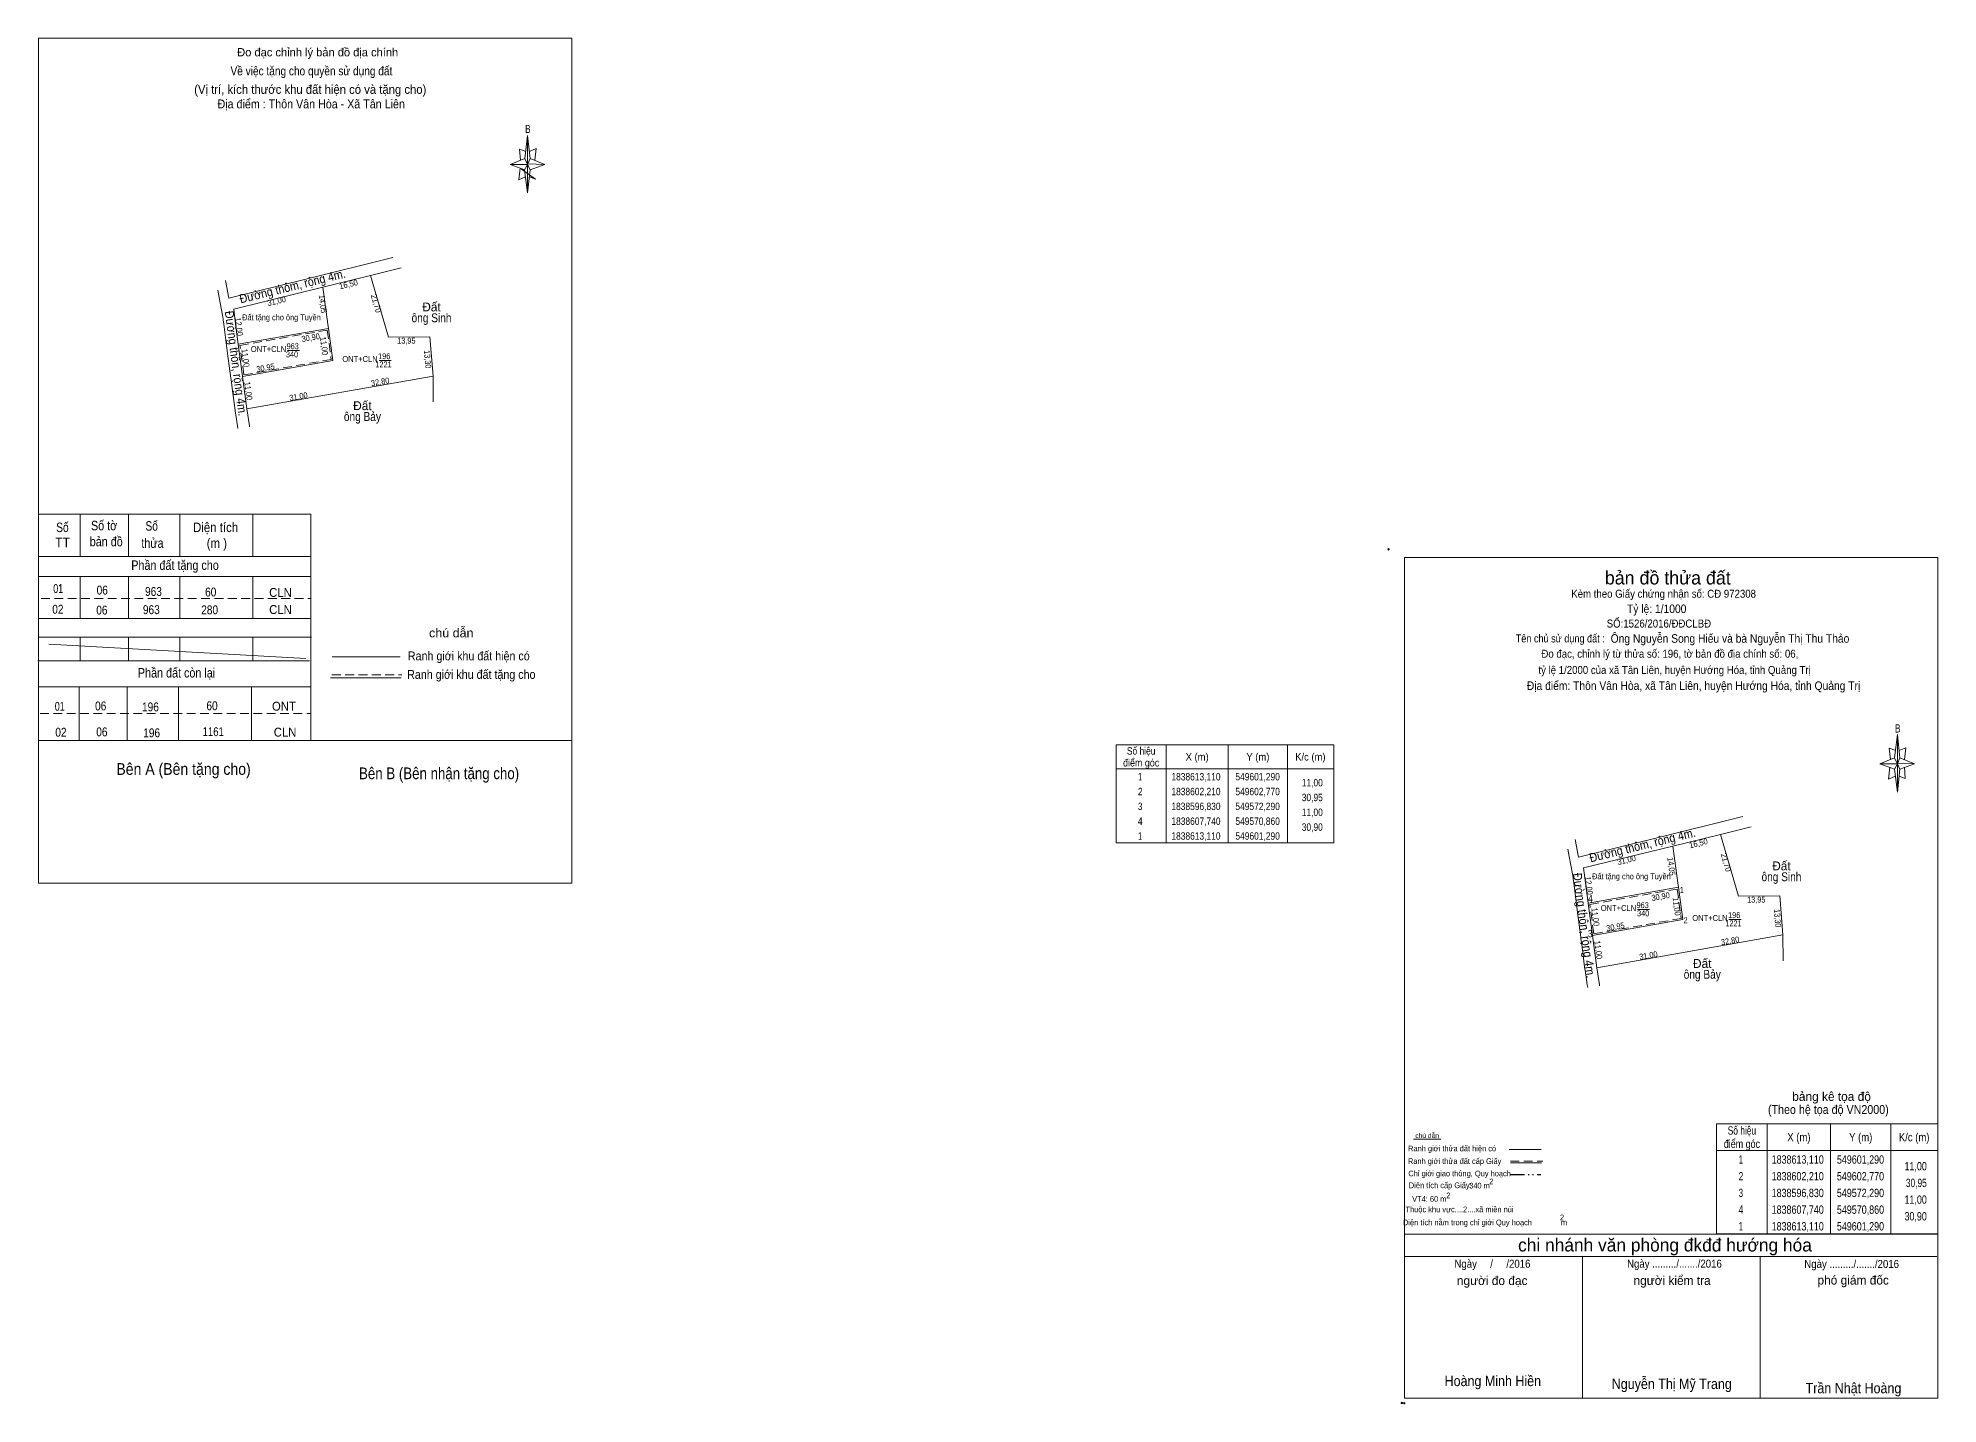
# Model space of a CAD drawing. Header units: metres. Extents: x 549048 to 550226, y 1838340 to 1838900.
# Drawn here: x 549048 to 549689, y 1838439 to 1838900 of the extents above; entities that cross this region are included whole.
import ezdxf
from ezdxf.enums import TextEntityAlignment as Align

# ---------------------------------------------------------------- set-up
doc = ezdxf.new("R2010")
doc.units = ezdxf.units.M
doc.header["$PDMODE"] = 32
doc.header["$PDSIZE"] = 0.5
for name, pattern in [('DASH_DOUBLE_DOT', [9.2, 5, -1.2, 0.3, -1.2, 0.3, -1.2]), ('DOTTED', [1.5, 0.3, -1.2]), ('MEDIUM_DASHED', [4.5, 3, -1.5])]:
    doc.linetypes.add(name, pattern=pattern)
for name, color, linetype, lineweight in [('1', 7, 'DOTTED', 13), ('10', 7, 'Continuous', 13), ('12', 7, 'Continuous', 13), ('15', 7, 'Continuous', 13), ('17', 7, 'Continuous', 13), ('23', 7, 'Continuous', 13), ('28', 7, 'Continuous', 13), ('63', 7, 'Continuous', 13)]:
    doc.layers.add(name, color=color, linetype=linetype, lineweight=lineweight)
doc.layers.add('20', color=7, linetype='Continuous')

msp = doc.modelspace()

# ---------------------------------------------------------------- linework, layer by layer
at = {"layer": '1', "linetype": 'Continuous'}
for p, q in [((549145.76, 1838801.68), (549115.33, 1838796.31)), ((549116.76, 1838785.4), (549147.24, 1838790.78)), ((549601.29, 1838613.11), (549570.86, 1838607.74)), ((549572.29, 1838596.83), (549602.77, 1838602.21))]:
    msp.add_line(p, q, dxfattribs=at)
for points in [[(549159.9, 1838819.54), (549166.01, 1838798.72), (549179.96, 1838798.85), (549181.02, 1838785.59), (549118.19, 1838774.49)], [(549615.43, 1838630.97), (549621.54, 1838610.15), (549635.49, 1838610.28), (549636.55, 1838597.02), (549573.72, 1838585.92)]]:
    msp.add_lwpolyline(points, dxfattribs=at)
for points in [[(549145.76, 1838801.68), (549147.24, 1838790.78), (549116.76, 1838785.4), (549115.33, 1838796.31)], [(549601.29, 1838613.11), (549602.77, 1838602.21), (549572.29, 1838596.83), (549570.86, 1838607.74)]]:
    msp.add_lwpolyline(points, close=True, dxfattribs=at)
at = {"layer": '1', "linetype": 'MEDIUM_DASHED'}
for points in [[(549146.68, 1838791.19), (549117.19, 1838785.98), (549115.89, 1838795.9), (549145.33, 1838801.1)], [(549602.21, 1838602.62), (549572.72, 1838597.41), (549571.42, 1838607.33), (549600.86, 1838612.53)]]:
    msp.add_lwpolyline(points, dxfattribs=at)
at = {"layer": '10'}
for p, q in [((549159.9, 1838819.54), (549166.01, 1838798.72)), ((549179.96, 1838798.85), (549181.02, 1838785.59)), ((549181.07, 1838776.88), (549181.02, 1838785.59)), ((549615.43, 1838630.97), (549621.54, 1838610.15)), ((549635.49, 1838610.28), (549636.55, 1838597.02)), ((549636.6, 1838588.31), (549636.55, 1838597.02))]:
    msp.add_line(p, q, dxfattribs=at)
at = {"layer": '12'}
msp.add_line((549047.89, 1838614.53), (549227.89, 1838614.53), dxfattribs=at)
at = {"layer": '15'}
for p, q in [((549138.09, 1838818.3), (549167.5, 1838825.53)), ((549159.9, 1838819.54), (549170.32, 1838822.1)), ((549112.07, 1838811.9), (549138.09, 1838818.3)), ((549113.77, 1838808.2), (549143.87, 1838815.6)), ((549159.9, 1838819.54), (549143.87, 1838815.6)), ((549110.18, 1838804.82), (549110, 1838806.17)), ((549110.21, 1838804.58), (549110.18, 1838804.82)), ((549145.76, 1838801.68), (549115.33, 1838796.31)), ((549179.96, 1838798.85), (549166.01, 1838798.72)), ((549147.24, 1838790.78), (549116.76, 1838785.4)), ((549131.92, 1838794.19), (549136, 1838794.19)), ((549162.8, 1838790.82), (549166.88, 1838790.82)), ((549116.76, 1838785.4), (549118.19, 1838774.49)), ((549051.38, 1838695.1), (549138.13, 1838690.29)), ((549593.62, 1838629.73), (549623.03, 1838636.96)), ((549567.6, 1838623.33), (549593.62, 1838629.73)), ((549615.43, 1838630.97), (549599.4, 1838627.03)), ((549615.43, 1838630.97), (549625.85, 1838633.53)), ((549569.3, 1838619.63), (549599.4, 1838627.03)), ((549565.71, 1838616.25), (549565.53, 1838617.6)), ((549565.74, 1838616.01), (549565.71, 1838616.25)), ((549601.29, 1838613.11), (549570.86, 1838607.74)), ((549635.49, 1838610.28), (549621.54, 1838610.15)), ((549587.45, 1838605.62), (549591.53, 1838605.62)), ((549602.77, 1838602.21), (549572.29, 1838596.83)), ((549618.33, 1838602.25), (549622.41, 1838602.25)), ((549572.29, 1838596.83), (549573.72, 1838585.92))]:
    msp.add_line(p, q, dxfattribs=at)
at = {"layer": '15', "linetype": 'MEDIUM_DASHED'}
for p, q in [((549145.33, 1838801.1), (549146.68, 1838791.19)), ((549600.86, 1838612.53), (549602.21, 1838602.62))]:
    msp.add_line(p, q, dxfattribs=at)
at = {"layer": '15'}
for points in [[(549143.87, 1838815.6), (549145.56, 1838803.14), (549145.76, 1838801.68)], [(549108.45, 1838814.57), (549108.91, 1838812.08), (549110, 1838806.17)], [(549563.98, 1838626), (549564.44, 1838623.51), (549565.53, 1838617.6)], [(549599.4, 1838627.03), (549601.09, 1838614.57), (549601.29, 1838613.11)]]:
    msp.add_lwpolyline(points, dxfattribs=at)
at = {"layer": '17'}
for p, q in [((549047.89, 1838614.53), (549047.89, 1838899.63)), ((549212.01, 1838858.97), (549212.93, 1838866.77)), ((549212.33, 1838861.37), (549210.21, 1838862.17)), ((549212.01, 1838855.17), (549207.01, 1838856.97)), ((549210.85, 1838855.41), (549215.61, 1838851.97)), ((549213.81, 1838855.17), (549212.93, 1838847.37)), ((549213.81, 1838858.97), (549218.81, 1838856.97)), ((549210.01, 1838851.77), (549212.21, 1838852.77)), ((549215.61, 1838851.97), (549213.53, 1838852.77)), ((549139.77, 1838738.95), (549048.05, 1838739.01)), ((549061.97, 1838738.95), (549061.97, 1838724.67)), ((549078.25, 1838738.95), (549078.25, 1838724.67)), ((549095.57, 1838738.95), (549095.57, 1838724.67)), ((549120.17, 1838738.95), (549120.17, 1838724.67)), ((549139.77, 1838738.95), (549139.77, 1838662.63)), ((549047.89, 1838724.67), (549139.77, 1838724.67)), ((549047.89, 1838717.99), (549139.77, 1838717.99)), ((549061.97, 1838717.99), (549061.97, 1838703.83)), ((549078.25, 1838717.99), (549078.25, 1838703.83)), ((549095.57, 1838717.99), (549095.57, 1838703.83)), ((549120.17, 1838717.99), (549120.17, 1838703.83)), ((549048.05, 1838703.83), (549139.65, 1838703.83)), ((549047.89, 1838697.47), (549139.97, 1838697.47)), ((549061.97, 1838697.47), (549061.97, 1838689.49)), ((549078.25, 1838697.47), (549078.25, 1838689.49)), ((549095.57, 1838697.47), (549095.57, 1838689.49)), ((549120.17, 1838697.47), (549120.17, 1838689.49)), ((549047.73, 1838689.49), (549139.33, 1838689.49)), ((549146.97, 1838690.83), (549169.97, 1838690.83)), ((549047.89, 1838680.73), (549139.77, 1838680.73)), ((549061.57, 1838680.73), (549061.57, 1838662.63)), ((549077.85, 1838680.73), (549077.85, 1838662.63)), ((549095.17, 1838680.73), (549095.17, 1838662.63)), ((549119.77, 1838680.73), (549119.77, 1838662.63)), ((549146.45, 1838683.75), (549170.25, 1838683.75)), ((549047.89, 1838662.63), (549227.89, 1838662.63))]:
    msp.add_line(p, q, dxfattribs=at)
at = {"layer": '17', "linetype": 'MEDIUM_DASHED'}
for p, q in [((549048.77, 1838710.55), (549139.89, 1838710.55)), ((549146.93, 1838684.75), (549170.53, 1838684.75)), ((549048.41, 1838671.77), (549139.77, 1838671.77))]:
    msp.add_line(p, q, dxfattribs=at)
at = {"layer": '17'}
for points in [[(549047.89, 1838899.63), (549227.89, 1838899.63), (549227.89, 1838614.53)], [(549213.61, 1838861.37), (549215.81, 1838862.37), (549215.41, 1838858.37)], [(549212.93, 1838856.97), (549212.01, 1838858.97), (549207.01, 1838856.97)], [(549212.93, 1838856.97), (549213.81, 1838855.17), (549218.81, 1838856.97)]]:
    msp.add_lwpolyline(points, dxfattribs=at)
for points in [[(549212.93, 1838866.77), (549213.81, 1838858.97), (549212.93, 1838856.97)], [(549212.93, 1838856.97), (549207.01, 1838856.97), (549212.01, 1838858.97), (549213.81, 1838855.17), (549218.81, 1838856.97), (549212.93, 1838857.17)], [(549212.93, 1838856.97), (549212.93, 1838847.37), (549211.93, 1838855.17)]]:
    msp.add_lwpolyline(points, close=True, dxfattribs=at)
at = {"layer": '23'}
for p, q in [((549112.07, 1838811.9), (549110.96, 1838817.84)), ((549111.7, 1838793.17), (549112.79, 1838784.88)), ((549112.79, 1838784.88), (549112.86, 1838784.37)), ((549112.86, 1838784.37), (549113.23, 1838781.49)), ((549113.23, 1838781.49), (549114.22, 1838773.97)), ((549567.6, 1838623.33), (549566.49, 1838629.27)), ((549567.23, 1838604.6), (549568.32, 1838596.31)), ((549568.32, 1838596.31), (549568.39, 1838595.8)), ((549568.39, 1838595.8), (549568.76, 1838592.92)), ((549568.76, 1838592.92), (549569.75, 1838585.4))]:
    msp.add_line(p, q, dxfattribs=at)
for points in [[(549110.21, 1838804.58), (549110.4, 1838803.14), (549111.7, 1838793.17)], [(549113.77, 1838808.2), (549114.43, 1838803.14), (549115.33, 1838796.31)], [(549115.14, 1838767.87), (549115.01, 1838768.75), (549114.23, 1838773.89)], [(549119.1, 1838768.47), (549119.06, 1838768.75), (549118.19, 1838774.49)], [(549569.3, 1838619.63), (549569.96, 1838614.57), (549570.86, 1838607.74)], [(549565.74, 1838616.01), (549565.93, 1838614.57), (549567.23, 1838604.6)], [(549570.67, 1838579.3), (549570.54, 1838580.18), (549569.76, 1838585.32)], [(549574.63, 1838579.9), (549574.59, 1838580.18), (549573.72, 1838585.92)]]:
    msp.add_lwpolyline(points, dxfattribs=at)
at = {"layer": '28'}
for p, q in [((549674.19, 1838656.81), (549675.19, 1838664.61)), ((549675.99, 1838656.81), (549680.99, 1838654.81)), ((549674.19, 1838653.01), (549669.19, 1838654.81)), ((549675.99, 1838653.01), (549675.19, 1838645.21)), ((549677.79, 1838649.81), (549675.79, 1838650.61)), ((549677.59, 1838653.61), (549677.79, 1838649.81)), ((549511.89, 1838528.15), (549521.09, 1838528.15)), ((549544.19, 1838524.61), (549554.95, 1838524.61)), ((549544.59, 1838520.13), (549555.11, 1838520.13)), ((549508.87, 1838496.13), (549688.87, 1838496.13)), ((549508.87, 1838488.53), (549688.47, 1838488.53)), ((549508.87, 1838488.53), (549688.47, 1838488.53)), ((549508.87, 1838488.53), (549688.47, 1838488.53)), ((549568.87, 1838440.73), (549568.87, 1838488.53)), ((549628.87, 1838440.73), (549628.87, 1838488.53))]:
    msp.add_line(p, q, dxfattribs=at)
at = {"layer": '28', "linetype": 'MEDIUM_DASHED'}
msp.add_line((549544.59, 1838520.77), (549555.47, 1838520.77), dxfattribs=at)
at = {"layer": '28', "linetype": 'DASH_DOUBLE_DOT', "lineweight": 25}
msp.add_line((549544.39, 1838516.19), (549554.87, 1838516.19), dxfattribs=at)
at = {"layer": '28'}
for points in [[(549508.87, 1838724.33), (549688.87, 1838724.33), (549688.87, 1838440.73), (549508.87, 1838440.73)], [(549675.19, 1838664.61), (549675.99, 1838656.81), (549675.19, 1838654.81)], [(549675.19, 1838654.81), (549669.19, 1838654.81), (549674.19, 1838656.81), (549675.99, 1838653.01), (549680.99, 1838654.81), (549675.19, 1838655.01)], [(549675.19, 1838654.81), (549675.19, 1838645.21), (549674.19, 1838653.01)]]:
    msp.add_lwpolyline(points, close=True, dxfattribs=at)
for points in [[(549675.19, 1838654.81), (549674.19, 1838656.81), (549669.19, 1838654.81)], [(549674.59, 1838659.21), (549672.39, 1838660.01), (549672.79, 1838656.21)], [(549675.79, 1838659.21), (549677.99, 1838660.21), (549677.59, 1838656.21)], [(549672.59, 1838653.61), (549672.19, 1838649.61), (549674.39, 1838650.61)], [(549675.19, 1838654.81), (549675.99, 1838653.01), (549680.99, 1838654.81)], [(549688.87, 1838440.73), (549508.87, 1838440.73), (549508.87, 1838488.53)]]:
    msp.add_lwpolyline(points, dxfattribs=at)
for p in [(549503.47, 1838727.13), (549507.95, 1838439.17), (549508.75, 1838439.05)]:
    msp.add_point(p, dxfattribs=at)
at = {"layer": '63'}
for p, q in [((549210.21, 1838862.17), (549210.53, 1838858.37)), ((549210.41, 1838855.77), (549210.01, 1838851.77)), ((549428.38, 1838661.12), (549428.38, 1838628.12)), ((549449.38, 1838661.12), (549449.38, 1838628.12)), ((549469.38, 1838661.12), (549469.38, 1838628.12)), ((549411.58, 1838653.12), (549484.98, 1838653.12)), ((549631.25, 1838533.33), (549631.25, 1838496.16)), ((549652.63, 1838533.33), (549652.63, 1838496.16)), ((549672.99, 1838533.33), (549672.99, 1838496.16)), ((549614.15, 1838524.32), (549688.87, 1838524.32))]:
    msp.add_line(p, q, dxfattribs=at)
for points in [[(549411.58, 1838661.12), (549484.98, 1838661.12), (549484.98, 1838628.12), (549411.58, 1838628.12)], [(549614.15, 1838533.33), (549688.87, 1838533.33), (549688.87, 1838496.16), (549614.15, 1838496.16)]]:
    msp.add_lwpolyline(points, close=True, dxfattribs=at)

# ---------------------------------------------------------------- texts
at = {"layer": '1'}
for s, width, p in [('963', 0.85, (549133.68, 1838794.66)), ('ONT+CLN', 0.95, (549125.51, 1838793.7)), ('340', 0.85, (549133.445, 1838791.9)), ('ONT+CLN', 0.95, (549156.39, 1838790.33)), ('1221', 0.8, (549164.32, 1838788.53)), ('196', 0.85, (549164.56, 1838791.29)), ('ONT+CLN', 0.95, (549581.04, 1838605.13)), ('963', 0.85, (549589.21, 1838606.09)), ('340', 0.85, (549589.375, 1838603.33)), ('ONT+CLN', 0.95, (549611.92, 1838601.76)), ('196', 0.85, (549620.09, 1838602.72)), ('1221', 0.8, (549619.85, 1838599.96))]:
    msp.add_text(s, height=2, dxfattribs=dict(at, width=width)).set_placement(p, align=Align.CENTER)
at = {"layer": '15', "width": 0.9}
for s, rotation, p in [('Đường thôm, rộng 4m.', 13.818, (549133.957, 1838814.46)), ('Đường thôn, rộng 4m.', 277.49, (549113.056, 1838789.681)), ('Đường thôm, rộng 4m.', 13.818, (549589.487, 1838625.89)), ('Đường thôn, rộng 4m.', 277.49, (549567.986, 1838600.031))]:
    msp.add_text(s, height=3, rotation=rotation, dxfattribs=at).set_placement(p, align=Align.CENTER)
at = {"layer": '15'}
for p in [(549180.515, 1838807.4), (549157.205, 1838774.09), (549636.045, 1838618.83), (549609.315, 1838585.92)]:
    msp.add_text('Đất', height=3, dxfattribs=at).set_placement(p, align=Align.CENTER)
for s, height, width, p in [('Đất tặng cho ông Tuyền', 2, 0.9, (549129.88, 1838804.38)), ('ông Sinh', 3, 0.85, (549180.52, 1838803.74)), ('ông Bảy', 3, 0.85, (549157.21, 1838770.43)), ('Đất tặng cho ông Tuyền', 2, 0.9, (549585.41, 1838615.81)), ('ông Sinh', 3, 0.85, (549636.05, 1838615.17)), ('ông Bảy', 3, 0.85, (549609.32, 1838582.26))]:
    msp.add_text(s, height=height, dxfattribs=dict(at, width=width)).set_placement(p, align=Align.CENTER)
at = {"layer": '17'}
msp.add_text('Đo đạc chỉnh lý bản đồ địa chính', height=2.8, dxfattribs=at).set_placement((549142.115, 1838893.43), align=Align.CENTER)
for s, height, width, p in [('Về việc tặng cho quyền sử dụng đất', 3, 0.85, (549139.99, 1838887.03)), ('B', 2.756, 0.75, (549213.03, 1838867.57)), ('Số', 3.2, 0.8, (549055.975, 1838732.95)), ('Số tờ', 3.2, 0.85, (549070.035, 1838733.55)), ('TT', 3.2, 0.95, (549056.035, 1838727.83)), ('bản đồ', 3.2, 0.85, (549070.755, 1838728.15)), ('thửa', 3.2, 0.85, (549086.355, 1838727.63)), ('(m )', 3.2, 0.9, (549108.08, 1838727.63)), ('Phần đất tặng cho', 3.2, 0.85, (549093.97, 1838720.19)), ('01', 3, 0.75, (549054.55, 1838712.39)), ('06', 3, 0.85, (549069.41, 1838711.87)), ('963', 3, 0.85, (549086.695, 1838711.41)), ('60', 3, 0.85, (549106.01, 1838711.23)), ('CLN', 3, 0.95, (549129.55, 1838711.09)), ('02', 3, 0.85, (549054.43, 1838705.41)), ('06', 3, 0.85, (549069.29, 1838705.13)), ('963', 3, 0.85, (549085.975, 1838705.27)), ('280', 3, 0.85, (549105.65, 1838705.22)), ('CLN', 3, 0.95, (549129.55, 1838705.31)), ('chú dẫn', 3, 1.05, (549187.185, 1838697.43)), ('Phần đất còn lại', 3.2, 0.85, (549094.47, 1838683.89)), ('Ranh giới khu đất hiện có ', 3, 0.9, (549193.6, 1838689.67)), ('Ranh giới khu đất tặng cho', 3, 0.9, (549193.955, 1838683.43)), ('01', 3, 0.75, (549055.07, 1838672.67)), ('06', 3, 0.85, (549068.89, 1838672.79)), ('196', 3, 0.85, (549085.68, 1838672.47)), ('60', 3, 0.85, (549106.46, 1838672.85)), ('ONT', 3, 0.95, (549130.715, 1838672.69)), ('02', 3, 0.85, (549055.47, 1838663.93)), ('06', 3, 0.85, (549069.29, 1838664.05)), ('196', 3, 0.85, (549086.08, 1838663.73)), ('1161', 3, 0.8, (549106.855, 1838664.11)), ('CLN', 3, 0.95, (549131.11, 1838663.95)), ('Bên A (Bên tặng cho)', 3.94, 0.9, (549096.845, 1838651.05)), ('Bên B (Bên nhận tặng cho)', 3.94, 0.85, (549183.075, 1838649.59))]:
    msp.add_text(s, height=height, dxfattribs=dict(at, width=width)).set_placement(p, align=Align.CENTER)
at = {"layer": '17', "width": 0.95}
msp.add_text('(Vị trí, kích thước khu đất hiện có và tặng cho)', height=3, dxfattribs=at).set_placement((549100.43, 1838880.79))
at = {"layer": '20', "width": 0.9}
msp.add_text('Địa điểm : Thôn Vân Hòa - Xã Tân Liên', height=3, dxfattribs=at).set_placement((549139.925, 1838875.89), align=Align.CENTER)
at = {"layer": '28'}
for s, height, p in [('bản đồ thửa đất', 4.5, (549597.69, 1838715.27)), ('bảng kê tọa độ', 3, (549652.96, 1838541.05)), ('chi nhánh văn phòng đkđđ hướng hóa', 4.374, (549596.74, 1838490.25)), ('người đo đạc', 3, (549538.435, 1838478.93)), ('người kiểm tra', 3, (549599.145, 1838478.97)), ('phó giám đốc', 3, (549660.25, 1838479.09))]:
    msp.add_text(s, height=height, dxfattribs=at).set_placement(p, align=Align.CENTER)
for s, height, width, p in [('Kèm theo Giấy chứng nhận số: CĐ 972308', 2.7, 0.9, (549596.285, 1838710.8)), ('SỐ:1526/2016/ĐĐCLBĐ', 2.7, 0.9, (549594.69, 1838700.74)), ('Tên chủ sử dụng đất :', 2.7, 0.85, (549561.4, 1838695.72)), ('Đo đạc, chỉnh lý từ thửa số: 196, tờ bản đồ địa chính số: 06,', 2.7, 0.9, (549598.39, 1838690.56)), (' tỷ lệ 1/2000 của xã Tân Liên, huyện Hướng Hóa, tỉnh Quảng Trị', 2.7, 0.9, (549599.535, 1838685.08)), ('B', 2.755, 0.75, (549675.29, 1838665.33)), ('(Theo hệ tọa độ VN2000)', 3, 0.9, (549651.87, 1838536.65)), ('chú dẫn', 1.6, 1.05, (549516.485, 1838528.55)), ('Ranh giới thửa đất cấp Giấy', 1.92, 0.9, (549525.76, 1838519.77)), ('Ranh giới thửa đất hiện có ', 1.92, 0.9, (549525.25, 1838524.05)), ('Chỉ giới giao thông, Quy hoạch', 1.92, 0.9, (549527.445, 1838515.61)), ('2', 1.92, 0.8, (549538.135, 1838512.93)), ('2', 1.92, 0.8, (549538.135, 1838512.93)), ('Diện tích cấp Giấy: ', 1.92, 0.9, (549521.265, 1838511.61)), (' VT4: 60 m ', 1.92, 0.9, (549517.21, 1838507.01)), ('2', 1.92, 0.8, (549523.635, 1838508.21)), ('340 m ', 1.92, 0.85, (549534.495, 1838511.51)), ('Thuộc khu vực....2....xã miền núi', 1.92, 0.9, (549527.405, 1838503.49)), ('Diện tích nằm trong chỉ giới Quy hoạch              m', 1.92, 0.9, (549536.02, 1838499.09)), ('2', 1.92, 0.8, (549561.995, 1838500.77)), ('Ngày     /     /2016', 2.7, 0.9, (549538.515, 1838484.77)), ('Ngày ........./......./2016', 2.7, 0.9, (549599.93, 1838484.79)), ('Ngày ........./......./2016', 2.7, 0.9, (549659.73, 1838484.69)), ('Hoàng Minh Hiền', 3.5, 0.9, (549538.655, 1838444.83)), ('Nguyễn Thị Mỹ Trang', 3.5, 0.9, (549599.035, 1838443.85)), ('Trần Nhật Hoàng', 3.5, 0.9, (549660.345, 1838442.41))]:
    msp.add_text(s, height=height, dxfattribs=dict(at, width=width)).set_placement(p, align=Align.CENTER)
at = {"layer": '28', "width": 0.9}
for s, p in [('Tỷ lệ: 1/1000', (549583.93, 1838705.63)), ('Ông Nguyễn Song Hiếu và bà Nguyễn Thị Thu Thảo', (549578.41, 1838695.62)), ('Địa điểm: Thôn Vân Hòa, xã Tân Liên, huyện Hướng Hóa, tỉnh Quảng Trị', (549550.14, 1838679.69))]:
    msp.add_text(s, height=2.88, dxfattribs=at).set_placement(p)
at = {"layer": '63'}
for s, rotation, width, p in [('16,50', 13.809, 0.95, (549152.741, 1838815.572)), ('31,00', 13.812, 0.95, (549128.461, 1838809.913)), ('14,05', 277.732, 0.9, (549142.864, 1838809.795)), ('21,70', 286.355, 0.95, (549160.89, 1838809.802)), ('12,00', 277.475, 0.9, (549114.566, 1838802.115)), ('30,90', 10.008, 0.9, (549139.916, 1838797.586)), ('11,00', 277.732, 0.9, (549143.279, 1838795.615)), ('13,95', 0.534, 0.85, (549172.031, 1838796.517)), ('11,00', 277.467, 0.9, (549116.775, 1838791.56)), ('30,95', 10.01, 0.9, (549124.666, 1838787.399)), ('13,30', 274.57, 0.9, (549178.208, 1838791.175)), ('11,00', 277.467, 0.9, (549117.735, 1838780.44)), ('32,80', 10.025, 0.9, (549163.376, 1838782.647)), ('31,00', 10.012, 0.9, (549135.796, 1838777.706)), ('16,50', 13.809, 0.95, (549608.271, 1838627.002)), ('31,00', 13.812, 0.95, (549583.991, 1838621.343)), ('14,05', 277.732, 0.9, (549597.914, 1838620.025)), ('21,70', 286.355, 0.95, (549616.42, 1838621.232)), ('12,00', 277.475, 0.9, (549570.095, 1838613.55)), ('30,90', 10.008, 0.9, (549595.446, 1838609.016)), ('11,00', 277.467, 0.9, (549572.305, 1838602.99)), ('11,00', 277.732, 0.9, (549599.729, 1838606.515)), ('13,95', 0.534, 0.85, (549627.561, 1838607.947)), ('13,30', 274.57, 0.9, (549633.738, 1838602.605)), ('30,95', 10.01, 0.9, (549580.196, 1838598.829)), ('11,00', 277.467, 0.9, (549573.265, 1838591.87)), ('31,00', 10.012, 0.9, (549591.326, 1838589.136)), ('32,80', 10.025, 0.9, (549618.906, 1838594.077))]:
    msp.add_text(s, height=2, rotation=rotation, dxfattribs=dict(at, width=width)).set_placement(p, align=Align.CENTER)
for s, height, width, p in [('Số', 3.2, 0.8, (549086.095, 1838733.43)), ('Diện tích', 3.2, 0.9, (549107.66, 1838732.95)), ('điểm góc', 2.5, 0.9, (549419.98, 1838653.87)), ('Số hiệu', 2.5, 0.85, (549419.98, 1838657.87)), ('X (m)', 2.5, 0.95, (549438.88, 1838655.87)), ('Y (m)', 2.5, 0.95, (549459.375, 1838655.87)), ('K/c (m)', 2.5, 0.95, (549477.08, 1838655.87)), (' 1', 2.5, 0.75, (549419.275, 1838649.17)), ('1838613,110', 2.5, 0.85, (549438.48, 1838649.17)), ('549601,290', 2.5, 0.85, (549459.285, 1838649.17)), (' 2', 2.5, 0.85, (549419.28, 1838644.17)), ('1838602,210', 2.5, 0.85, (549438.48, 1838644.17)), ('549602,770', 2.5, 0.85, (549459.285, 1838644.17)), (' 4', 2.5, 0.85, (549419.275, 1838634.17)), (' 3', 2.5, 0.8, (549419.28, 1838639.17)), ('1838596,830', 2.5, 0.85, (549438.48, 1838639.17)), ('1838607,740', 2.5, 0.85, (549438.48, 1838634.17)), ('549572,290', 2.5, 0.85, (549459.285, 1838639.17)), ('549570,860', 2.5, 0.85, (549459.285, 1838634.17)), (' 1', 2.5, 0.75, (549419.275, 1838629.17)), ('1838613,110', 2.5, 0.85, (549438.48, 1838629.17)), ('549601,290', 2.5, 0.85, (549459.285, 1838629.17)), ('điểm góc', 2.816, 0.8, (549622.705, 1838525.16)), ('Số hiệu', 2.816, 0.75, (549622.705, 1838529.67)), ('X (m)', 2.816, 0.85, (549641.935, 1838527.41)), ('Y (m)', 2.816, 0.85, (549662.8, 1838527.41)), ('K/c (m)', 2.816, 0.85, (549680.83, 1838527.41)), (' 1', 2.816, 0.65, (549621.98, 1838519.87)), ('1838613,110', 2.816, 0.8, (549641.53, 1838519.87)), ('549601,290', 2.816, 0.8, (549662.71, 1838519.87)), (' 2', 2.816, 0.75, (549621.99, 1838514.23)), ('1838602,210', 2.816, 0.8, (549641.53, 1838514.23)), ('549602,770', 2.816, 0.8, (549662.71, 1838514.23)), (' 3', 2.816, 0.7, (549621.985, 1838508.6)), ('1838596,830', 2.816, 0.8, (549641.53, 1838508.6)), ('549572,290', 2.816, 0.8, (549662.71, 1838508.6)), (' 4', 2.816, 0.75, (549621.985, 1838502.97)), ('1838607,740', 2.816, 0.8, (549641.53, 1838502.97)), ('549570,860', 2.816, 0.8, (549662.71, 1838502.97)), (' 1', 2.816, 0.65, (549621.98, 1838497.34)), ('1838613,110', 2.816, 0.8, (549641.53, 1838497.34)), ('549601,290', 2.816, 0.8, (549662.71, 1838497.34))]:
    msp.add_text(s, height=height, dxfattribs=dict(at, width=width)).set_placement(p, align=Align.CENTER)
for s, height, width, p in [('11,00', 2.5, 0.85, (549481.28, 1838647.17)), ('30,95', 2.5, 0.85, (549481.28, 1838642.17)), ('11,00', 2.5, 0.85, (549481.28, 1838637.17)), ('30,90', 2.5, 0.85, (549481.28, 1838632.17)), (' 4', 2.5, 0.85, (549572.37, 1838608.07)), (' 1', 2, 0.75, (549603.09, 1838611.18)), (' 3', 2.5, 0.8, (549572.23, 1838596.24)), (' 2', 2, 0.85, (549604.39, 1838601.01)), ('11,00', 2.816, 0.8, (549685.1, 1838517.61)), ('30,95', 2.816, 0.75, (549685.09, 1838511.98)), ('11,00', 2.816, 0.8, (549685.1, 1838506.35)), ('30,90', 2.816, 0.8, (549685.1, 1838500.72))]:
    msp.add_text(s, height=height, dxfattribs=dict(at, width=width)).set_placement(p, align=Align.RIGHT)

doc.saveas('drawing.dxf')
